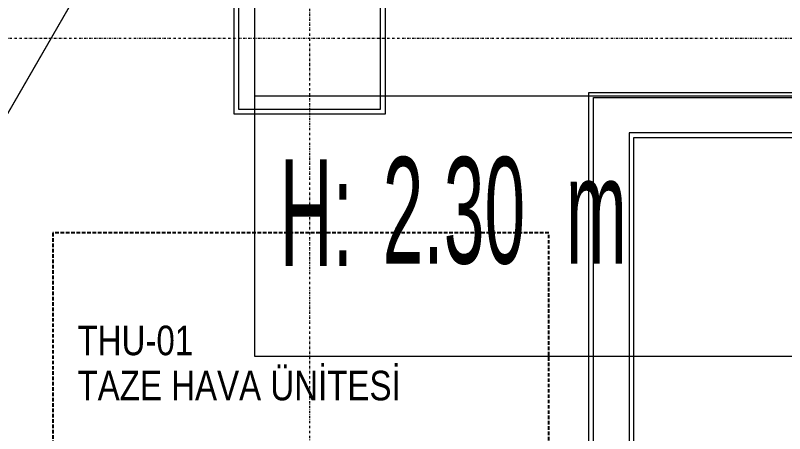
# Model space of a CAD drawing. Extents: x -9058 to 11890, y 0 to 6516.
# Drawn here: x 8310.7 to 8635.8, y 2778.7 to 2955.5 of the extents above; entities that cross this region are included whole.
import ezdxf
from ezdxf.enums import TextEntityAlignment as Align

# ---------------------------------------------------------------- set-up
doc = ezdxf.new("R2010")
doc.units = 0
doc.header["$MEASUREMENT"] = 0
for name, pattern in [('DASHDOT', [1, 0.5, -0.25, 0, -0.25]), ('DASHED', [0.75, 0.5, -0.25]), ('HIDDEN', [0.375, 0.25, -0.125])]:
    doc.linetypes.add(name, pattern=pattern)
doc.layers.get('0').update_dxf_attribs({"color": 9, "lineweight": 9})
for name, color, linetype, lineweight in [('00', 9, 'Continuous', 9), ('01', 9, 'Continuous', 9), ('06D', 9, 'Continuous', 9), ('14', 9, 'Continuous', 9), ('21_mahal200', 9, 'Continuous', 9), ('21_mahal200 @ 20', 9, 'Continuous', 9), ('24', 9, 'DASHDOT', 9)]:
    doc.layers.add(name, color=color, linetype=linetype, lineweight=lineweight)
doc.styles.add('Arial', font='arial.ttf', dxfattribs={"height": 2.5})
doc.styles.add('LUCIDASANS', font='arial.ttf', dxfattribs={"width": 0.8})
doc.styles.add('MuuM_TEXT-STANDART', font='ARIALN.TTF')

# ---------------------------------------------------------------- blocks, each defined once
blk = doc.blocks.new('p-mek')
at = {"color": 6}
for points in [[(210.29, -281.08, -0.000027), (210.29, -1029.08, 0.400031)], [(700.6, 42), (700.6, -670.36, -0.134881), (690.55, -708.86), (590.26, -882.57)]]:
    blk.add_lwpolyline(points, format="xyb", dxfattribs=at)
at = {"ltscale": 10}
blk.add_lwpolyline([(638.09, -679.73), (538.3, -852.57), (590.26, -882.57), (690.05, -709.73)], close=True, dxfattribs=at)
at = {"linetype": 'DASHED', "lineweight": -3, "ltscale": 3}
blk.add_lwpolyline([(651.42, -950.35), (861.02, -950.35), (861.02, -860.35), (651.42, -860.35)], close=True, dxfattribs=at)
at = {"style": 'LUCIDASANS', "width": 0.8}
for s, p in [('THU-01', (661.89, -912.05)), ('TAZE HAVA ÜNİTESİ', (661.89, -931.12))]:
    blk.add_text(s, height=12.5, rotation=0, dxfattribs=at).set_placement(p)
blk = doc.blocks.new('0a_roomno2')
blk.add_lwpolyline([(30, -16), (0, -16), (0, 0), (30, 0)], close=True)
blk.add_lwpolyline([(12, -10.5), (0, -10.5)])
at = {"style": 'MuuM_TEXT-STANDART', "width": 0.6}
blk.add_text('H:', height=2.25, dxfattribs=at).set_placement((0.525, -12.962), align=Align.MIDDLE_LEFT)
at = {"style": 'Arial'}
blk.add_attdef('ODANO', (0, 1.505), '', height=3, dxfattribs=at)
blk.add_attdef('MEKANADI', text='', height=3, dxfattribs=at).set_placement((0.525, -4.75), align=Align.BOTTOM_LEFT)
at = {"style": 'MuuM_TEXT-STANDART', "width": 0.6}
for tag, p in [('YER01', (15, -7)), ('TAVAN01', (20.625, -7)), ('DUVAR01', (26.25, -7)), ('YER02', (15, -10.375)), ('TAVAN02', (20.625, -10.375)), ('DUVAR02', (26.25, -10.375)), ('YER03', (15, -13.75)), ('TAVAN03', (20.625, -13.75)), ('DUVAR03', (26.25, -13.75))]:
    blk.add_attdef(tag, text='', height=2.25, dxfattribs=at).set_placement(p, align=Align.MIDDLE_CENTER)
at = {"style": 'MuuM_TEXT-STANDART'}
blk.add_attdef('M2', text='', height=2.25, dxfattribs=at).set_placement((1.323, -7.805), align=Align.MIDDLE_LEFT)
at = {"style": 'MuuM_TEXT-STANDART', "width": 0.6}
blk.add_attdef('TEMIZTAVANYUKSEKLIGI', text='', height=2.25, dxfattribs=at).set_placement((2.7, -13.162), align=Align.MIDDLE_LEFT)
blk = doc.blocks.new('*U1288')
at = {"layer": '21_mahal200 @ 20'}
ref = blk.add_blockref('0a_roomno2', (8411.95, 3131.35), dxfattribs=dict(at, xscale=20, yscale=20, zscale=20))
ref.add_attrib('TEMIZTAVANYUKSEKLIGI', '2.30  m', dxfattribs={"layer": '0', "height": 45, "style": 'MuuM_TEXT-STANDART', "width": 0.6}).set_placement((8465.95, 2873.11), align=Align.MIDDLE_LEFT)

msp = doc.modelspace()

# ---------------------------------------------------------------- linework, layer by layer
at = {"layer": '00'}
msp.add_lwpolyline([(8668.36, 2725.87), (8668.36, 2725.87), (8668.36, 2710.87), (8555.06, 2710.87), (8555.06, 2920.87), (8720.06, 2920.87), (8720.06, 3505.87), (8805.06, 3505.87), (8805.06, 3490.87), (8735.06, 3490.87), (8735.06, 3155.87), (8805.06, 3155.87), (8805.06, 3135.87), (8735.06, 3135.87), (8735.06, 2920.87), (8805.06, 2920.87), (8805.06, 2905.87), (8570.06, 2905.87), (8570.06, 2725.87), (8668.36, 2725.87)], close=True, dxfattribs=at)
at = {"layer": '01'}
msp.add_lwpolyline([(8405.06, 2915.87), (8465.06, 2915.87), (8465.06, 2975.87), (8405.06, 2975.87)], close=True, dxfattribs=at)
at = {"layer": '14'}
for points in [[(8670.36, 2708.87), (8553.06, 2708.87), (8553.06, 2922.87), (8718.06, 2922.87), (8718.06, 3507.87), (8828.06, 3507.87), (8828.06, 3763.87), (8467.06, 3763.87), (8467.06, 3723.87), (8403.06, 3723.87), (8403.06, 3763.87), (7757.06, 3763.87), (7757.06, 3723.87), (7717.06, 3723.87), (7717.06, 2977.87), (7757.06, 2977.87), (7757.06, 2913.87), (7717.06, 2913.87), (7717.06, 2578.87)], [(8670.36, 2708.87), (8670.36, 2727.87), (8572.06, 2727.87), (8572.06, 2903.87), (8902.06, 2903.87), (8902.06, 2727.87), (8770.36, 2727.87), (8770.36, 2708.87), (9142.06, 2708.87)]]:
    msp.add_lwpolyline(points, dxfattribs=at)
msp.add_lwpolyline([(8403.06, 2913.87), (8467.06, 2913.87), (8467.06, 2977.87), (8403.06, 2977.87)], close=True, dxfattribs=at)
at = {"layer": '24', "ltscale": 2}
for points in [[(8435.06, 4008.37), (8435.06, 4008.37), (8435.06, 160.84)], [(7012.53, 2945.87), (10535.06, 2945.87)]]:
    msp.add_lwpolyline(points, dxfattribs=at)

# ---------------------------------------------------------------- block references
at = {"layer": '06D'}
msp.add_blockref('p-mek', (7675.06, 3723.87), dxfattribs=at)
at = {"layer": '21_mahal200', "color": 6, "linetype": 'HIDDEN'}
msp.add_blockref('*U1288', (0, 0), dxfattribs=at)

doc.saveas('drawing.dxf')
